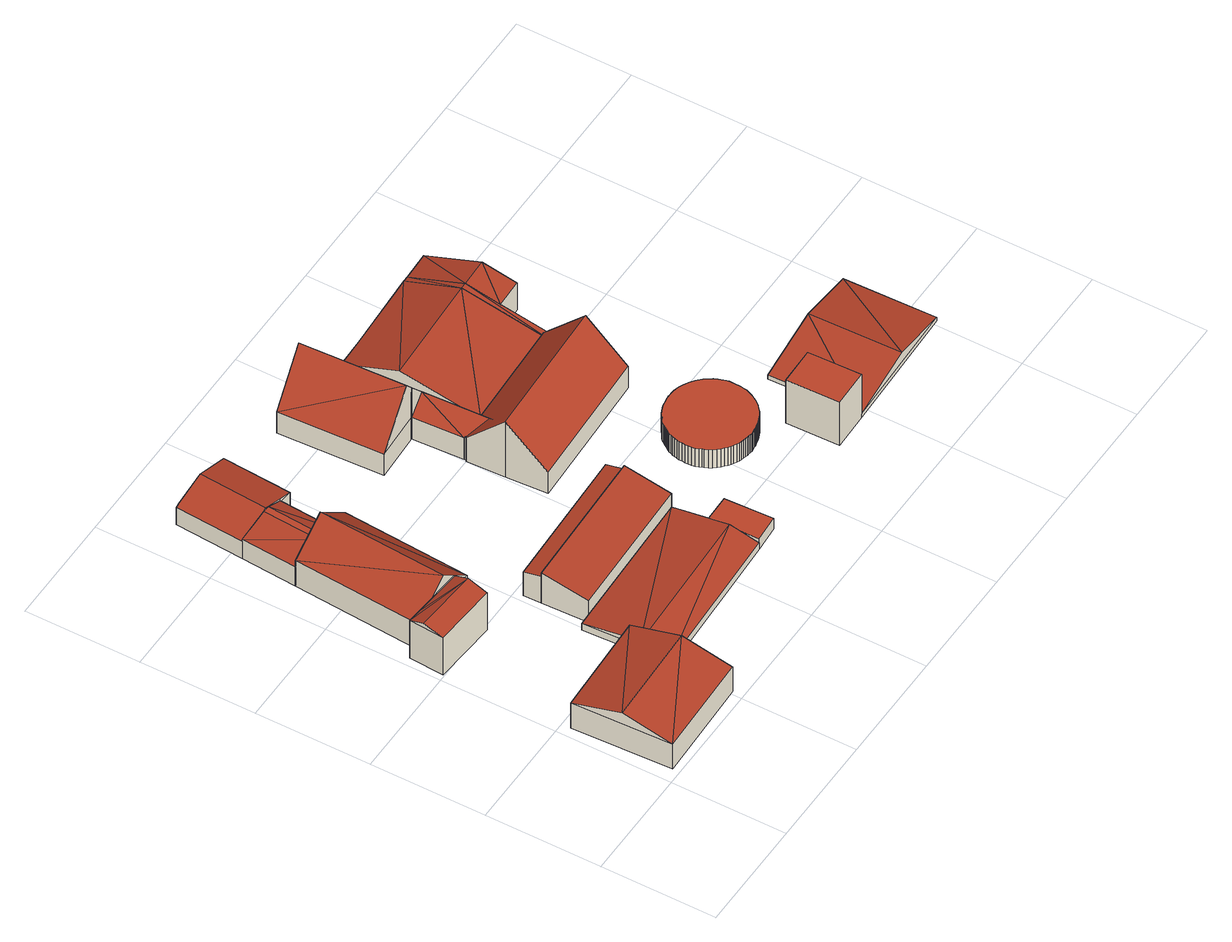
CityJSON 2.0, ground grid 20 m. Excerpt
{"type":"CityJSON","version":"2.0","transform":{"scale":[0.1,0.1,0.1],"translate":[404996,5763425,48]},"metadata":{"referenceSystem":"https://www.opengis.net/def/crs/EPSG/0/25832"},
"CityObjects":{
"building1":{"type":"Building","attributes":{"Geometrietyp2DReferenz":"3000","Gemeindeschluessel":"05515000","function":"31001_2700","roofType":"3100","measuredHeight":7.54},"geometry":[{"type":"Solid","lod":"2","boundaries":[[[[0,1,2,3]],[[4,5,1,0]],[[6,7,5,4]],[[3,2,7,6]],[[0,8,4]],[[6,9,3]],[[9,8,0]],[[0,3,9]],[[6,4,8]],[[8,9,6]],[[1,5,7,2]]]],"semantics":{"surfaces":[{"type":"WallSurface"},{"type":"RoofSurface"},{"type":"GroundSurface"}],"values":[[0,0,0,0,0,0,1,1,1,1,2]]}}]},
"building2":{"type":"Building","attributes":{"Gemeindeschluessel":"05515000","Geometrietyp2DReferenz":"3000","function":"51003_1201","roofType":"5000","measuredHeight":9},"geometry":[{"type":"Solid","lod":"2","boundaries":[[[[10,11,12,13]],[[14,15,11,10]],[[16,17,15,14]],[[18,19,17,16]],[[13,12,19,18]],[[20,21,16,14]],[[20,10,13]],[[20,13,18]],[[18,21,20]],[[10,20,14]],[[16,21,18]],[[11,15,17,19,12]]]],"semantics":{"surfaces":[{"type":"WallSurface"},{"type":"RoofSurface"},{"type":"GroundSurface"}],"values":[[0,0,0,0,0,1,1,1,1,0,0,2]]}}]},
"building3":{"type":"Building","attributes":{"Gemeindeschluessel":"05515000","Geometrietyp2DReferenz":"3000","function":"31001_2700"},"children":["building3-1","building3-2","building3-3"]},
"building3-1":{"type":"BuildingPart","attributes":{"roofType":"3100","measuredHeight":5.56},"parents":["building3"],"geometry":[{"type":"Solid","lod":"2","boundaries":[[[[22,23,24,25]],[[26,27,23,22]],[[28,29,27,26]],[[30,31,29,28]],[[25,24,32,33]],[[34,35,36,37,38,25,33]],[[37,36,39,40,28,26]],[[40,41,30,28]],[[38,37,26,22]],[[38,22,25]],[[23,27,29,31,32,24]],[[31,30,33,32]],[[40,39,41]],[[36,35,39]],[[41,34,33,30]],[[39,35,34,41]]]],"semantics":{"surfaces":[{"type":"WallSurface"},{"type":"RoofSurface"},{"type":"GroundSurface"},{"type":"ClosureSurface"}],"values":[[0,0,0,0,0,1,1,0,0,0,2,3,0,0,3,3]]}}]},
"building3-2":{"type":"BuildingPart","attributes":{"roofType":"9999","measuredHeight":5.38},"parents":["building3"],"geometry":[{"type":"Solid","lod":"2","boundaries":[[[[42,33,32,43,44]],[[45,46,31,30,41]],[[47,35,42]],[[42,44,47]],[[45,41,39]],[[39,48,45]],[[35,47,48,39]],[[32,31,46,43]],[[33,42,34]],[[31,32,33,30]],[[33,34,41,30]],[[46,45,44,43]],[[34,42,35]],[[34,35,39,41]],[[45,48,47,44]]]],"semantics":{"surfaces":[{"type":"WallSurface"},{"type":"RoofSurface"},{"type":"GroundSurface"},{"type":"ClosureSurface"}],"values":[[0,0,1,1,1,1,1,2,0,3,3,3,0,3,3]]}}]},
"building3-3":{"type":"BuildingPart","attributes":{"roofType":"3100","measuredHeight":10.74},"parents":["building3"],"geometry":[{"type":"Solid","lod":"2","boundaries":[[[[49,44,43,50,51]],[[52,53,54,55]],[[51,50,53,52]],[[49,56,55]],[[52,57,51]],[[57,56,49]],[[49,51,57]],[[52,55,56]],[[56,57,52]],[[43,46,54,53,50]],[[46,45,48,47,44,49,55,54]],[[43,44,45,46]],[[44,47,48,45]]]],"semantics":{"surfaces":[{"type":"WallSurface"},{"type":"RoofSurface"},{"type":"GroundSurface"},{"type":"ClosureSurface"}],"values":[[0,0,0,0,0,1,1,1,1,2,0,3,3]]}}]},
"building4":{"type":"Building","attributes":{"Gemeindeschluessel":"05515000","Geometrietyp2DReferenz":"3000","function":"51003_1201"},"children":["building4-1","building4-2"]},
"building4-1":{"type":"BuildingPart","attributes":{"roofType":"3100","measuredHeight":2.78},"parents":["building4"],"geometry":[{"type":"Solid","lod":"2","boundaries":[[[[58,59,60,61]],[[62,63,59,58]],[[64,65,63,62]],[[66,67,65,64]],[[68,69,67,66]],[[61,60,70,71]],[[61,71,72,73]],[[61,73,74]],[[74,73,75,76,66,77]],[[64,62,78,77,66]],[[74,77,78,58,61]],[[78,62,58]],[[76,68,66]],[[59,63,65,67,69,70,60]],[[69,68,71,70]],[[73,72,75]],[[76,75,72,71,68]]]],"semantics":{"surfaces":[{"type":"WallSurface"},{"type":"RoofSurface"},{"type":"GroundSurface"},{"type":"ClosureSurface"}],"values":[[0,0,0,0,0,0,1,1,1,1,0,0,0,2,3,0,3]]}}]},
"building4-2":{"type":"BuildingPart","attributes":{"roofType":"1000","measuredHeight":2.31},"parents":["building4"],"geometry":[{"type":"Solid","lod":"2","boundaries":[[[[79,80,69,68,76]],[[81,82,80,79]],[[83,71,70,82,81]],[[81,79,76,75,72,83]],[[80,82,70,69]],[[83,72,71]],[[69,70,71,68]],[[68,71,72,75,76]]]],"semantics":{"surfaces":[{"type":"WallSurface"},{"type":"RoofSurface"},{"type":"GroundSurface"},{"type":"ClosureSurface"}],"values":[[0,0,0,1,2,0,3,3]]}}]},
"building5":{"type":"Building","attributes":{"Gemeindeschluessel":"05515000","Geometrietyp2DReferenz":"3000","function":"31001_2700"},"children":["building5-1","building5-2"]},
"building5-1":{"type":"BuildingPart","attributes":{"roofType":"2100","measuredHeight":6.5},"parents":["building5"],"geometry":[{"type":"Solid","lod":"2","boundaries":[[[[84,85,86,87,88]],[[89,90,85,84]],[[91,92,93,90,89]],[[89,84,88,91]],[[85,90,93,86]],[[87,92,91,88]],[[86,93,92,87]]]],"semantics":{"surfaces":[{"type":"WallSurface"},{"type":"RoofSurface"},{"type":"GroundSurface"},{"type":"ClosureSurface"}],"values":[[0,0,0,1,2,0,3]]}}]},
"building5-2":{"type":"BuildingPart","attributes":{"roofType":"2100","measuredHeight":5.8},"parents":["building5"],"geometry":[{"type":"Solid","lod":"2","boundaries":[[[[94,95,96,97]],[[87,86,95,94]],[[97,96,93,92]],[[87,94,97,92]],[[95,86,93,96]],[[93,86,87,92]]]],"semantics":{"surfaces":[{"type":"WallSurface"},{"type":"RoofSurface"},{"type":"GroundSurface"},{"type":"ClosureSurface"}],"values":[[0,0,0,1,2,3]]}}]},
"building6":{"type":"Building","attributes":{"Gemeindeschluessel":"05515000","Geometrietyp2DReferenz":"3000","function":"31001_2700"},"children":["building6-1","building6-2","building6-3","building6-4","building6-5","building6-6"]},
"building6-1":{"type":"BuildingPart","attributes":{"roofType":"3100","measuredHeight":7.18},"parents":["building6"],"geometry":[{"type":"Solid","lod":"2","boundaries":[[[[98,99,100,101,102]],[[103,104,105,106]],[[102,101,104,103]],[[103,107,102]],[[98,102,107]],[[107,108,98]],[[108,107,103]],[[103,106,108]],[[100,105,104,101]],[[105,100,99,106]],[[99,98,106]],[[98,108,106]]]],"semantics":{"surfaces":[{"type":"WallSurface"},{"type":"RoofSurface"},{"type":"GroundSurface"},{"type":"ClosureSurface"}],"values":[[0,0,0,0,1,1,1,1,2,3,3,3]]}}]},
"building6-2":{"type":"BuildingPart","attributes":{"roofType":"3100","measuredHeight":7.18},"parents":["building6"],"geometry":[{"type":"Solid","lod":"2","boundaries":[[[[109,110,111,112]],[[113,114,110,109]],[[115,116,117]],[[118,119,117,116]],[[113,118,116]],[[113,109,112,120,118]],[[121,111,110,114,122,123]],[[123,117,124,121]],[[121,124,112,111]],[[115,122,114,113]],[[122,115,117,123]],[[116,115,113]],[[120,125,119,118]],[[125,124,117,119]],[[125,120,112,124]]]],"semantics":{"surfaces":[{"type":"WallSurface"},{"type":"RoofSurface"},{"type":"GroundSurface"},{"type":"ClosureSurface"}],"values":[[0,0,1,1,1,1,2,3,3,3,3,3,0,3,3]]}}]},
"building6-3":{"type":"BuildingPart","attributes":{"roofType":"3100","measuredHeight":7.18},"parents":["building6"],"geometry":[{"type":"Solid","lod":"2","boundaries":[[[[126,127,128,129]],[[106,105,114,113]],[[126,129,98,108]],[[108,116,126]],[[116,108,106]],[[106,113,116]],[[127,122,114,105,100,128]],[[114,122,115,113]],[[127,126,115,122]],[[100,99,129,128]],[[105,106,99,100]],[[115,126,116]],[[115,116,113]],[[98,129,99]],[[98,99,106]],[[108,98,106]]]],"semantics":{"surfaces":[{"type":"WallSurface"},{"type":"RoofSurface"},{"type":"GroundSurface"},{"type":"ClosureSurface"}],"values":[[0,0,1,1,1,1,2,3,3,0,3,0,3,0,3,3]]}}]},
"building6-4":{"type":"BuildingPart","attributes":{"roofType":"3100","measuredHeight":11.88},"parents":["building6"],"geometry":[{"type":"Solid","lod":"2","boundaries":[[[[130,131,132,133]],[[134,135,131,130]],[[136,137,135,134]],[[138,139,127,126,140]],[[141,142,139,138]],[[143,144,142,141]],[[133,132,144,143]],[[140,145,136,134,130,133,138]],[[143,141,138,133]],[[131,135,137,123,122,127,139,142,144,132]],[[115,117,146,136,145]],[[122,123,117,115]],[[117,123,137,136,146]],[[115,145,140,126]],[[115,126,127,122]]]],"semantics":{"surfaces":[{"type":"WallSurface"},{"type":"RoofSurface"},{"type":"GroundSurface"},{"type":"ClosureSurface"}],"values":[[0,0,0,0,0,0,0,1,1,2,0,3,3,0,3]]}}]},
"building6-5":{"type":"BuildingPart","attributes":{"roofType":"5000","measuredHeight":7.19},"parents":["building6"],"geometry":[{"type":"Solid","lod":"2","boundaries":[[[[147,148,137,136]],[[146,149,136]],[[146,119,125,150,151]],[[151,149,146]],[[136,149,151]],[[151,152,147,136]],[[123,137,148,121]],[[119,146,117]],[[121,124,117,123]],[[124,125,119,117]],[[123,117,146,136,137]],[[148,147,125,124,121]],[[125,147,152]],[[150,125,152,151]]]],"semantics":{"surfaces":[{"type":"WallSurface"},{"type":"RoofSurface"},{"type":"GroundSurface"},{"type":"ClosureSurface"}],"values":[[0,1,1,1,1,1,2,0,3,3,3,3,0,3]]}}]},
"building6-6":{"type":"BuildingPart","attributes":{"roofType":"3100","measuredHeight":12.91},"parents":["building6"],"geometry":[{"type":"Solid","lod":"2","boundaries":[[[[153,154,148,147]],[[155,156,154,153]],[[157,158,156,155]],[[159,160,158,157]],[[161,112,111,160,159]],[[125,120,161,159,162]],[[163,164,151,150,125,162,165]],[[162,157,165]],[[155,165,157]],[[164,163,153,147]],[[163,165,155,153]],[[162,159,157]],[[121,148,154,156,158,160,111]],[[161,120,112]],[[112,124,121,111]],[[124,112,120,125]],[[125,152,147]],[[148,121,124,125,147]],[[152,151,164,147]],[[125,150,151,152]]]],"semantics":{"surfaces":[{"type":"WallSurface"},{"type":"RoofSurface"},{"type":"GroundSurface"},{"type":"ClosureSurface"}],"values":[[0,0,0,0,0,1,1,1,1,0,0,0,2,0,3,3,0,3,0,3]]}}]},
"building7":{"type":"Building","attributes":{"Gemeindeschluessel":"05515000","Geometrietyp2DReferenz":"3000","function":"51003_1201","roofType":"1000","measuredHeight":3.89},"geometry":[{"type":"Solid","lod":"2","boundaries":[[[[166,167,168,169]],[[170,171,167,166]],[[172,173,171,170]],[[174,175,173,172]],[[176,177,175,174]],[[178,179,177,176]],[[180,181,179,178]],[[182,183,181,180]],[[184,185,183,182]],[[186,187,185,184]],[[188,189,187,186]],[[190,191,189,188]],[[192,193,191,190]],[[194,195,193,192]],[[196,197,195,194]],[[198,199,197,196]],[[200,201,199,198]],[[202,203,201,200]],[[204,205,203,202]],[[206,207,205,204]],[[208,209,207,206]],[[210,211,209,208]],[[212,213,211,210]],[[214,215,213,212]],[[216,217,215,214]],[[218,219,217,216]],[[220,221,219,218]],[[222,223,221,220]],[[224,225,223,222]],[[226,227,225,224]],[[228,229,227,226]],[[230,231,229,228]],[[232,233,231,230]],[[234,235,233,232]],[[236,237,235,234]],[[238,239,237,236]],[[240,241,239,238]],[[242,243,241,240]],[[244,245,243,242]],[[246,247,245,244]],[[248,249,247,246]],[[250,251,249,248]],[[252,253,251,250]],[[254,255,253,252]],[[256,257,255,254]],[[258,259,257,256]],[[260,261,259,258]],[[262,263,261,260]],[[264,265,263,262]],[[266,267,265,264]],[[268,269,267,266]],[[270,271,269,268]],[[272,273,271,270]],[[274,275,273,272]],[[276,277,275,274]],[[278,279,277,276]],[[280,281,279,278]],[[282,283,281,280]],[[284,285,283,282]],[[286,287,285,284]],[[288,289,287,286]],[[290,291,289,288]],[[292,293,291,290]],[[294,295,293,292]],[[296,297,295,294]],[[298,299,297,296]],[[300,301,299,298]],[[302,303,301,300]],[[304,305,303,302]],[[306,307,305,304]],[[308,309,307,306]],[[310,311,309,308]],[[312,313,311,310]],[[314,315,313,312]],[[316,317,315,314]],[[318,319,317,316]],[[320,321,319,318]],[[322,323,321,320]],[[324,325,323,322]],[[326,327,325,324]],[[328,329,327,326]],[[330,331,329,328]],[[332,333,331,330]],[[334,335,333,332]],[[336,337,335,334]],[[338,339,337,336]],[[340,341,339,338]],[[342,343,341,340]],[[344,345,343,342]],[[346,347,345,344]],[[348,349,347,346]],[[350,351,349,348]],[[352,353,351,350]],[[354,355,353,352]],[[356,357,355,354]],[[169,168,357,356]],[[354,352,350,348,346,344,342,340,338,336,334,332,330,328,326,324,322,320,318,316,314,312,310,308,306,304,302,300,298,296,294,292,290,288,286,284,282,280,278,276,274,272,270,268,266,264,262,260,258,256,254,252,250,248,246,244,242,240,238,236,234,232,230,228,226,224,222,220,218,216,214,212,210,208,206,204,202,200,198,196,194,192,190,188,186,184,182,180,178,176,174,172,170,166,169,356]],[[167,171,173,175,177,179,181,183,185,187,189,191,193,195,197,199,201,203,205,207,209,211,213,215,217,219,221,223,225,227,229,231,233,235,237,239,241,243,245,247,249,251,253,255,257,259,261,263,265,267,269,271,273,275,277,279,281,283,285,287,289,291,293,295,297,299,301,303,305,307,309,311,313,315,317,319,321,323,325,327,329,331,333,335,337,339,341,343,345,347,349,351,353,355,357,168]]]],"semantics":{"surfaces":[{"type":"WallSurface"},{"type":"RoofSurface"},{"type":"GroundSurface"}],"values":[[0,0,0,0,0,0,0,0,0,0,0,0,0,0,0,0,0,0,0,0,0,0,0,0,0,0,0,0,0,0,0,0,0,0,0,0,0,0,0,0,0,0,0,0,0,0,0,0,0,0,0,0,0,0,0,0,0,0,0,0,0,0,0,0,0,0,0,0,0,0,0,0,0,0,0,0,0,0,0,0,0,0,0,0,0,0,0,0,0,0,0,0,0,0,0,0,1,2]]}}]},
"building8":{"type":"Building","attributes":{"Gemeindeschluessel":"05515000","Geometrietyp2DReferenz":"3000","function":"51003_1201"},"children":["building8-1","building8-2"]},
"building8-1":{"type":"BuildingPart","attributes":{"roofType":"3100","measuredHeight":2.79},"parents":["building8"],"geometry":[{"type":"Solid","lod":"2","boundaries":[[[[358,359,360,361]],[[362,363,359,358]],[[361,360,364,365]],[[358,366,362]],[[365,367,361]],[[366,358,361]],[[361,367,366]],[[362,366,367]],[[367,365,368,362]],[[359,363,369,364,360]],[[369,368,365,364]],[[363,362,368,369]]]],"semantics":{"surfaces":[{"type":"WallSurface"},{"type":"RoofSurface"},{"type":"GroundSurface"},{"type":"ClosureSurface"}],"values":[[0,0,0,0,0,1,1,1,1,2,0,3]]}}]},
"building8-2":{"type":"BuildingPart","attributes":{"roofType":"9999","measuredHeight":9.29},"parents":["building8"],"geometry":[{"type":"Solid","lod":"2","boundaries":[[[[370,371,372,373]],[[371,374,363,362,372]],[[370,375,374,371]],[[373,368,369,375,370]],[[368,373,372,362]],[[369,368,362,363]],[[374,375,369,363]]]],"semantics":{"surfaces":[{"type":"RoofSurface"},{"type":"WallSurface"},{"type":"GroundSurface"}],"values":[[0,1,1,1,1,1,2]]}}]}
},
"vertices":[
[195,190,69],[195,190,16],[13,182,16],[13,182,69],[201,15,69],[201,15,16],[20,9,69],[20,9,16],[198,102,92],[17,95,92],
[122,450,98],[122,450,18],[32,457,18],[32,457,98],[117,390,98],[117,390,18],[5,398,98],[5,398,18],[9,459,98],[9,459,18],[120,425,108],[7,433,108],
[70,897,52],[70,897,15],[63,897,15],[63,897,52],[185,889,52],[185,889,15],[177,769,52],[177,769,15],[152,771,52],[152,771,15],[55,778,15],[55,778,52],[67,777,56],[110,774,69],[116,774,71],[124,893,71],[70,897,54],[122,773,69],[152,771,59],[152,771,56],
[55,778,56],[48,681,15],[48,681,56],[145,671,56],[145,671,15],[103,675,69],[115,674,69],
[48,681,70],[32,457,15],[32,457,70],[155,448,70],[155,448,15],[170,669,15],[170,669,70],[109,675,123],[94,452,123],
[195,190,31],[195,190,17],[197,119,17],[197,119,31],[191,271,31],[191,271,17],[212,272,31],[212,272,17],[463,281,31],[463,281,17],[465,218,31],[465,218,17],[468,132,17],[468,132,31],[467,166,40],[466,182,45],[195,170,45],[465,214,40],[465,218,40],[195,171,45],[195,190,42],
[511,219,40],[511,219,17],[515,135,40],[515,135,17],[468,132,40],
[463,281,60],[463,281,14],[460,361,14],[460,361,72],[460,361,79],[212,272,60],[212,272,14],[209,352,79],[209,352,72],[209,352,14],
[459,393,65],[459,393,14],[208,383,14],[208,383,65],
[653,693,69],[653,693,48],[653,693,11],[703,695,11],[703,695,69],[696,853,48],[696,853,11],[646,851,11],[646,851,48],[701,755,83],[651,753,83],
[495,844,48],[495,844,11],[443,842,11],[443,842,48],[636,851,48],[636,851,11],[647,615,48],[640,753,83],[454,606,48],[448,744,83],[453,641,57],[444,816,57],[450,695,11],[647,615,11],[454,606,11],[450,695,48],[450,695,57],
[647,606,48],[647,606,11],[657,607,11],[657,607,48],
[400,599,62],[400,599,11],[403,533,11],[403,533,130],[402,599,62],[402,599,11],[402,604,57],[402,604,11],[650,544,130],[650,544,11],[647,606,66],[653,472,57],[653,472,11],[407,461,57],[407,461,11],[647,615,57],[454,606,57],
[397,692,57],[397,692,11],[437,534,83],[439,694,70],[429,694,83],[398,692,57],
[396,692,57],[396,692,11],[312,688,57],[312,688,11],[303,869,57],[303,869,11],[441,876,57],[441,876,11],[443,842,57],[372,873,141],[396,692,123],[397,692,121],[381,691,141],
[710,306,50],[710,306,11],[711,312,11],[711,312,50],[709,300,50],[709,300,11],[707,295,50],[707,295,11],[704,289,50],[704,289,11],[703,286,50],[703,286,11],[701,283,50],[701,283,11],[698,278,50],[698,278,11],[694,273,50],[694,273,11],[690,269,50],[690,269,11],[685,265,50],[685,265,11],[681,261,50],[681,261,11],[676,258,50],[676,258,11],[672,256,50],[672,256,11],[667,254,50],[667,254,11],[663,252,50],[663,252,11],[658,251,50],[658,251,11],[654,250,50],[654,250,11],[650,249,50],[650,249,11],[646,249,50],[646,249,11],[642,248,50],[642,248,11],[638,248,50],[638,248,11],[635,248,50],[635,248,11],[631,249,50],[631,249,11],[628,249,50],[628,249,11],[624,250,50],[624,250,11],[620,251,50],[620,251,11],[616,252,50],[616,252,11],[612,253,50],[612,253,11],[608,255,50],[608,255,11],[603,258,50],[603,258,11],[599,260,50],[599,260,11],[595,263,50],[595,263,11],[591,267,50],[591,267,11],[587,270,50],[587,270,11],[583,275,50],[583,275,11],[579,280,50],[579,280,11],[576,285,50],[576,285,11],[573,291,50],[573,291,11],[572,294,50],[572,294,11],[570,298,50],[570,298,11],[568,304,50],[568,304,11],[567,309,50],[567,309,11],[567,315,50],[567,315,11],[566,320,50],[566,320,11],[567,326,50],[567,326,11],[567,331,50],[567,331,11],[568,335,50],[568,335,11],[569,340,50],[569,340,11],[570,344,50],[570,344,11],[572,348,50],[572,348,11],[573,352,50],[573,352,11],[575,355,50],[575,355,11],[577,358,50],[577,358,11],[579,361,50],[579,361,11],[581,364,50],[581,364,11],[583,367,50],[583,367,11],[586,370,50],[586,370,11],[588,373,50],[588,373,11],[591,376,50],[591,376,11],[595,378,50],[595,378,11],[599,381,50],[599,381,11],[603,384,50],[603,384,11],[607,386,50],[607,386,11],[612,388,50],[612,388,11],[617,390,50],[617,390,11],[622,391,50],[622,391,11],[628,392,50],[628,392,11],[634,393,50],[634,393,11],[638,393,50],[638,393,11],[641,393,50],[641,393,11],[647,393,50],[647,393,11],[653,392,50],[653,392,11],[659,391,50],[659,391,11],[664,389,50],[664,389,11],[669,387,50],[669,387,11],[674,384,50],[674,384,11],[678,382,50],[678,382,11],[682,379,50],[682,379,11],[686,376,50],[686,376,11],[689,373,50],[689,373,11],[692,370,50],[692,370,11],[695,367,50],[695,367,11],[697,364,50],[697,364,11],[699,361,50],[699,361,11],[701,358,50],[701,358,11],[703,355,50],[703,355,11],[704,352,50],[704,352,11],[706,349,50],[706,349,11],[707,345,50],[707,345,11],[709,341,50],[709,341,11],[710,337,50],[710,337,11],[711,332,50],[711,332,11],[711,327,50],[711,327,11],[711,322,50],[711,322,11],[711,317,50],[711,317,11],
[1009,153,17],[1009,153,9],[1004,313,9],[1004,313,17],[783,146,17],[783,146,9],[778,306,9],[778,306,17],[905,150,37],[900,310,37],[780,238,17],[780,238,9],
[715,236,102],[717,144,102],[783,146,102],[780,238,102],[717,144,9],[715,236,9]
]}
